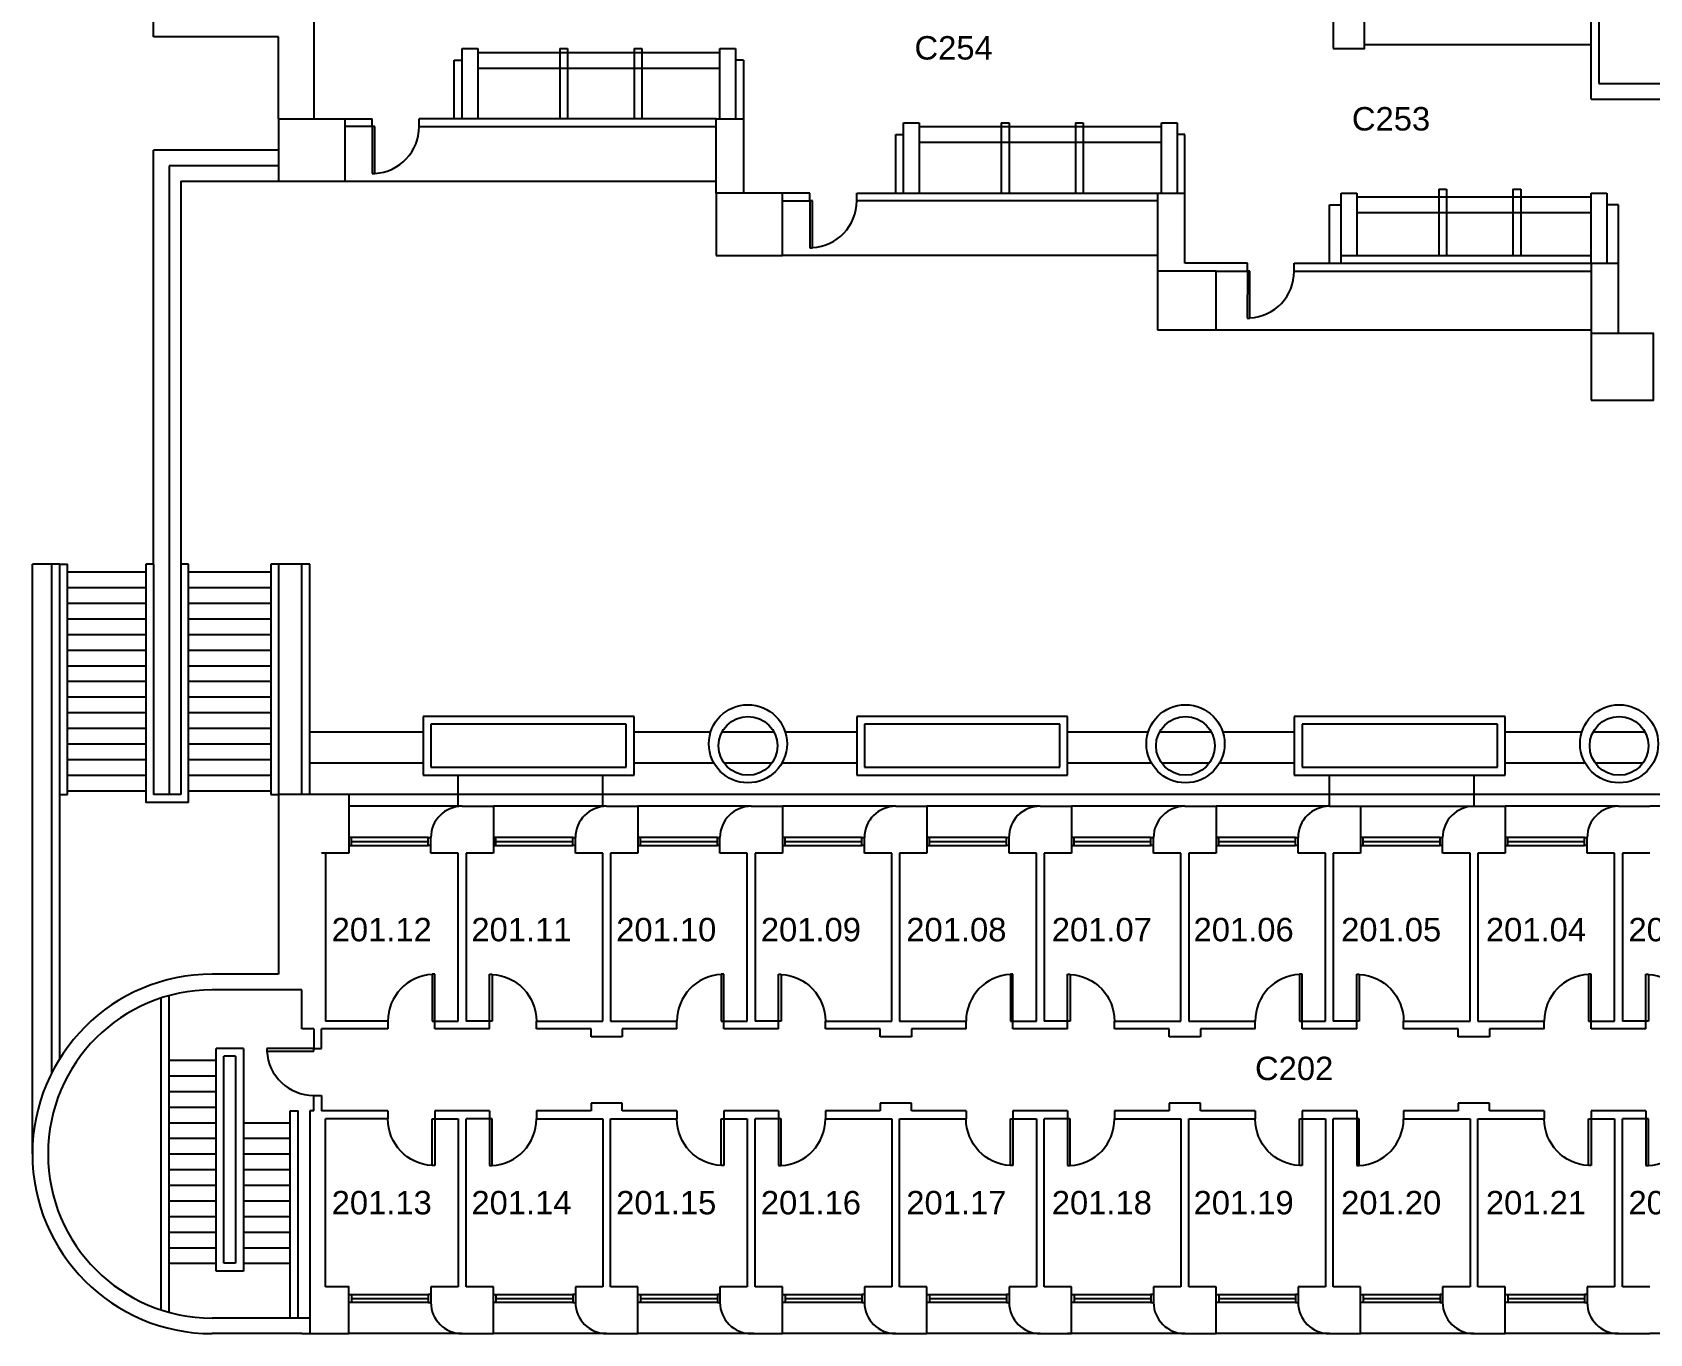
# Model space of a CAD drawing. Header units: inches. Extents: x -1726 to 1697, y -666 to 1878.
# Drawn here: x -1726 to -484, y -666 to 333 of the extents above; entities that cross this region are included whole.
import ezdxf

# ---------------------------------------------------------------- set-up
doc = ezdxf.new("R2010")
doc.units = ezdxf.units.IN
doc.header["$MEASUREMENT"] = 0
doc.layers.get('0').update_dxf_attribs({"linetype": 'CONTINUOUS'})
for name, color, linetype in [('A-DOOR', 4, 'CONTINUOUS'), ('A-FLOR-HRAL', 4, 'CONTINUOUS'), ('A-FLOR-STRS', 4, 'CONTINUOUS'), ('A-FURN', 3, 'CONTINUOUS'), ('A-GLAZ', 3, 'CONTINUOUS'), ('A-PFLR-TEXT', 3, 'CONTINUOUS'), ('A-ROOF-OTLN', 6, 'CONTINUOUS'), ('A-WALL', 5, 'CONTINUOUS'), ('A-WALL-JAMB', 6, 'CONTINUOUS'), ('S-COLS', 6, 'CONTINUOUS')]:
    doc.layers.add(name, color=color, linetype=linetype)
doc.styles.get("Standard").update_dxf_attribs({"font": 'arial.ttf'})

# ---------------------------------------------------------------- blocks, each defined once
blk = doc.blocks.new('A$C3DF82993')
at = {"layer": 'A-DOOR'}
for p, q in [((36, 36), (34, 36)), ((34, 36), (34, 0)), ((36, 0), (36, 36)), ((34, 0), (36, 0))]:
    blk.add_line(p, q, dxfattribs=at)
blk.add_arc((36, 0), 36, 93.1847, 180, dxfattribs=at)

msp = doc.modelspace()

# ---------------------------------------------------------------- linework, layer by layer
for p, q in [((-1425.6, -203.9), (-1512.6, -203.9)), ((-1204.7, -203.9), (-1263.6, -203.9)), ((-1156.2, -203.9), (-1196.1, -203.9)), ((-1092.6, -203.9), (-1147.5, -203.9)), ((-868.7, -203.9), (-930.6, -203.9)), ((-820.2, -203.9), (-860.1, -203.9)), ((-756.6, -203.9), (-811.5, -203.9)), ((-535.7, -203.9), (-594.6, -203.9)), ((-487.2, -203.9), (-527.1, -203.9)), ((-1425.6, -227.9), (-1512.6, -227.9)), ((-1202.1, -227.9), (-1263.6, -227.9)), ((-1158, -227.9), (-1194.3, -227.9)), ((-1092.6, -227.9), (-1150.1, -227.9)), ((-866.1, -227.9), (-930.6, -227.9)), ((-822, -227.9), (-858.3, -227.9)), ((-756.6, -227.9), (-814.1, -227.9)), ((-533.1, -227.9), (-594.6, -227.9)), ((-489, -227.9), (-525.3, -227.9)), ((-1398.6, -260.9), (-1398.6, -236.9)), ((-1287.6, -260.9), (-1287.6, -236.9)), ((-729.6, -260.9), (-729.6, -236.9)), ((-618.6, -236.9), (-618.6, -260.9))]:
    msp.add_line(p, q)
at = {"layer": 'A-FLOR-HRAL'}
for p, q in [((-1536.6, 243.1), (-1632.6, 243.1)), ((-1632.6, -74.9), (-1632.6, 243.1)), ((-1620.6, 231.1), (-1620.6, -251.9)), ((-1536.6, 231.1), (-1620.6, 231.1)), ((-1611.6, 219.1), (-1611.6, -74.9)), ((-1611.6, 219.1), (-1536.6, 219.1)), ((-1704.6, -74.9), (-1698.6, -74.9)), ((-1698.6, -251.9), (-1698.6, -74.9)), ((-1638.6, -74.9), (-1638.6, -257.9)), ((-1632.6, -74.9), (-1638.6, -74.9)), ((-1632.6, -74.9), (-1632.6, -251.9)), ((-1611.6, -74.9), (-1611.6, -251.9)), ((-1605.6, -74.9), (-1611.6, -74.9)), ((-1605.6, -257.9), (-1605.6, -74.9)), ((-1542.6, -74.9), (-1542.6, -251.9)), ((-1536.6, -74.9), (-1542.6, -74.9)), ((-1704.6, -251.9), (-1698.6, -251.9)), ((-1605.6, -257.9), (-1638.6, -257.9)), ((-1611.6, -251.9), (-1632.6, -251.9)), ((-1542.6, -251.9), (-1536.6, -251.9)), ((-1584.6, -617.9), (-1584.6, -446.9)), ((-1563.6, -446.9), (-1584.6, -446.9)), ((-1563.6, -446.9), (-1563.6, -617.9)), ((-1578.6, -611.9), (-1578.6, -452.9)), ((-1569.6, -452.9), (-1578.6, -452.9)), ((-1569.6, -452.9), (-1569.6, -611.9)), ((-1527.6, -653.9), (-1527.6, -494.9)), ((-1527.6, -494.9), (-1521.6, -494.9)), ((-1521.6, -653.9), (-1521.6, -494.9)), ((-1563.6, -617.9), (-1584.6, -617.9)), ((-1569.6, -611.9), (-1578.6, -611.9))]:
    msp.add_line(p, q, dxfattribs=at)
at = {"layer": 'A-FLOR-STRS'}
for p, q in [((-1698.6, -80.9), (-1638.6, -80.9)), ((-1605.6, -80.9), (-1542.6, -80.9)), ((-1698.6, -92.9), (-1638.6, -92.9)), ((-1605.6, -92.9), (-1542.6, -92.9)), ((-1698.6, -104.9), (-1638.6, -104.9)), ((-1605.6, -104.9), (-1542.6, -104.9)), ((-1698.6, -116.9), (-1638.6, -116.9)), ((-1605.6, -116.9), (-1542.6, -116.9)), ((-1698.6, -128.9), (-1638.6, -128.9)), ((-1605.6, -128.9), (-1542.6, -128.9)), ((-1698.6, -140.9), (-1638.6, -140.9)), ((-1605.6, -140.9), (-1542.6, -140.9)), ((-1698.6, -152.9), (-1638.6, -152.9)), ((-1605.6, -152.9), (-1542.6, -152.9)), ((-1698.6, -164.9), (-1638.6, -164.9)), ((-1605.6, -164.9), (-1542.6, -164.9)), ((-1698.6, -176.9), (-1638.6, -176.9)), ((-1605.6, -176.9), (-1542.6, -176.9)), ((-1698.6, -188.9), (-1638.6, -188.9)), ((-1605.6, -188.9), (-1542.6, -188.9)), ((-1698.6, -200.9), (-1638.6, -200.9)), ((-1605.6, -200.9), (-1542.6, -200.9)), ((-1698.6, -212.9), (-1638.6, -212.9)), ((-1605.6, -212.9), (-1542.6, -212.9)), ((-1698.6, -224.9), (-1638.6, -224.9)), ((-1605.6, -224.9), (-1542.6, -224.9)), ((-1698.6, -236.9), (-1638.6, -236.9)), ((-1605.6, -236.9), (-1542.6, -236.9)), ((-1698.6, -248.9), (-1638.6, -248.9)), ((-1605.6, -248.9), (-1542.6, -248.9)), ((-1620.6, -455.9), (-1584.6, -455.9)), ((-1620.6, -467.9), (-1584.6, -467.9)), ((-1620.6, -479.9), (-1584.6, -479.9)), ((-1620.6, -491.9), (-1584.6, -491.9)), ((-1620.6, -503.9), (-1584.6, -503.9)), ((-1563.6, -503.9), (-1527.6, -503.9)), ((-1620.6, -515.9), (-1584.6, -515.9)), ((-1563.6, -515.9), (-1527.6, -515.9)), ((-1620.6, -527.9), (-1584.6, -527.9)), ((-1563.6, -527.9), (-1527.6, -527.9)), ((-1620.6, -539.9), (-1584.6, -539.9)), ((-1563.6, -539.9), (-1527.6, -539.9)), ((-1620.6, -551.9), (-1584.6, -551.9)), ((-1563.6, -551.9), (-1527.6, -551.9)), ((-1620.6, -563.9), (-1584.6, -563.9)), ((-1563.6, -563.9), (-1527.6, -563.9)), ((-1620.6, -575.9), (-1584.6, -575.9)), ((-1563.6, -575.9), (-1527.6, -575.9)), ((-1620.6, -587.9), (-1584.6, -587.9)), ((-1563.6, -587.9), (-1527.6, -587.9)), ((-1620.6, -599.9), (-1584.6, -599.9)), ((-1563.6, -599.9), (-1527.6, -599.9)), ((-1620.6, -611.9), (-1584.6, -611.9)), ((-1563.6, -611.9), (-1527.6, -611.9))]:
    msp.add_line(p, q, dxfattribs=at)
at = {"layer": 'A-FURN'}
for p, q in [((-1383.6, 318.1), (-1197.6, 318.1)), ((-1320.6, 321.1), (-1320.6, 267.1)), ((-1320.6, 321.1), (-1314.6, 321.1)), ((-1314.6, 321.1), (-1314.6, 267.1)), ((-1263.6, 321.1), (-1263.6, 267.1)), ((-1263.6, 321.1), (-1257.6, 321.1)), ((-1257.6, 321.1), (-1257.6, 267.1)), ((-1383.6, 306.1), (-1197.6, 306.1)), ((-1044.6, 261.1), (-858.6, 261.1)), ((-981.6, 264.1), (-981.6, 210.1)), ((-981.6, 264.1), (-975.6, 264.1)), ((-975.6, 264.1), (-975.6, 210.1)), ((-924.6, 264.1), (-924.6, 210.1)), ((-924.6, 264.1), (-918.6, 264.1)), ((-918.6, 264.1), (-918.6, 210.1)), ((-1044.6, 249.1), (-858.6, 249.1)), ((-645.6, 213.1), (-645.6, 162.1)), ((-645.6, 213.1), (-639.6, 213.1)), ((-639.6, 213.1), (-639.6, 162.1)), ((-588.6, 213.1), (-588.6, 162.1)), ((-588.6, 213.1), (-582.6, 213.1)), ((-582.6, 213.1), (-582.6, 162.1)), ((-708.6, 207.1), (-528.6, 207.1)), ((-708.6, 195.1), (-528.6, 195.1)), ((-1263.6, -191.9), (-1425.6, -191.9)), ((-1263.6, -191.9), (-1425.6, -191.9)), ((-1425.6, -191.9), (-1425.6, -236.9)), ((-1425.6, -191.9), (-1425.6, -236.9)), ((-1269.6, -197.9), (-1419.6, -197.9)), ((-1419.6, -197.9), (-1419.6, -230.9)), ((-1269.6, -230.9), (-1269.6, -197.9)), ((-1263.6, -236.9), (-1263.6, -191.9)), ((-1263.6, -236.9), (-1263.6, -191.9)), ((-930.6, -191.9), (-1092.6, -191.9)), ((-930.6, -191.9), (-1092.6, -191.9)), ((-1092.6, -191.9), (-1092.6, -236.9)), ((-1092.6, -191.9), (-1092.6, -236.9)), ((-936.6, -197.9), (-1086.6, -197.9)), ((-1086.6, -197.9), (-1086.6, -230.9)), ((-936.6, -230.9), (-936.6, -197.9)), ((-930.6, -236.9), (-930.6, -191.9)), ((-930.6, -236.9), (-930.6, -191.9)), ((-594.6, -191.9), (-756.6, -191.9)), ((-594.6, -191.9), (-756.6, -191.9)), ((-756.6, -191.9), (-756.6, -236.9)), ((-756.6, -191.9), (-756.6, -236.9)), ((-600.6, -197.9), (-750.6, -197.9)), ((-750.6, -197.9), (-750.6, -230.9)), ((-600.6, -230.9), (-600.6, -197.9)), ((-594.6, -236.9), (-594.6, -191.9)), ((-594.6, -236.9), (-594.6, -191.9)), ((-1419.6, -230.9), (-1269.6, -230.9)), ((-1086.6, -230.9), (-936.6, -230.9)), ((-750.6, -230.9), (-600.6, -230.9)), ((-1425.6, -236.9), (-1263.6, -236.9)), ((-1425.6, -236.9), (-1263.6, -236.9)), ((-1092.6, -236.9), (-930.6, -236.9)), ((-1092.6, -236.9), (-930.6, -236.9)), ((-756.6, -236.9), (-594.6, -236.9)), ((-756.6, -236.9), (-594.6, -236.9))]:
    msp.add_line(p, q, dxfattribs=at)
for centre, radius in [((-1176.1, -212.9), 30), ((-840.1, -212.9), 30), ((-507.1, -212.9), 30), ((-1176.1, -214.5), 22.6), ((-840.1, -214.5), 22.6), ((-507.1, -214.5), 22.6)]:
    msp.add_circle(centre, radius, dxfattribs=at)
at = {"layer": 'A-GLAZ'}
for p, q in [((-1421.6, -284.9), (-1480.6, -284.9)), ((-1310.6, -284.9), (-1369.6, -284.9)), ((-1199.6, -284.9), (-1258.6, -284.9)), ((-1088.6, -284.9), (-1147.6, -284.9)), ((-977.6, -284.9), (-1036.6, -284.9)), ((-866.6, -284.9), (-925.6, -284.9)), ((-755.6, -284.9), (-814.6, -284.9)), ((-644.6, -284.9), (-703.6, -284.9)), ((-533.6, -284.9), (-592.6, -284.9)), ((-1480.6, -287.9), (-1421.6, -287.9)), ((-1480.6, -290.9), (-1421.6, -290.9)), ((-1369.6, -287.9), (-1310.6, -287.9)), ((-1369.6, -290.9), (-1310.6, -290.9)), ((-1258.6, -287.9), (-1199.6, -287.9)), ((-1258.6, -290.9), (-1199.6, -290.9)), ((-1147.6, -287.9), (-1088.6, -287.9)), ((-1147.6, -290.9), (-1088.6, -290.9)), ((-1036.6, -287.9), (-977.6, -287.9)), ((-1036.6, -290.9), (-977.6, -290.9)), ((-925.6, -287.9), (-866.6, -287.9)), ((-925.6, -290.9), (-866.6, -290.9)), ((-814.6, -287.9), (-755.6, -287.9)), ((-814.6, -290.9), (-755.6, -290.9)), ((-703.6, -287.9), (-644.6, -287.9)), ((-703.6, -290.9), (-644.6, -290.9)), ((-592.6, -287.9), (-533.6, -287.9)), ((-592.6, -290.9), (-533.6, -290.9)), ((-1480.6, -635.9), (-1421.6, -635.9)), ((-1480.6, -638.9), (-1421.6, -638.9)), ((-1421.6, -641.9), (-1480.6, -641.9)), ((-1369.6, -635.9), (-1310.6, -635.9)), ((-1369.6, -638.9), (-1310.6, -638.9)), ((-1310.6, -641.9), (-1369.6, -641.9)), ((-1258.6, -635.9), (-1199.6, -635.9)), ((-1258.6, -638.9), (-1199.6, -638.9)), ((-1199.6, -641.9), (-1258.6, -641.9)), ((-1147.6, -635.9), (-1088.6, -635.9)), ((-1147.6, -638.9), (-1088.6, -638.9)), ((-1088.6, -641.9), (-1147.6, -641.9)), ((-1036.6, -635.9), (-977.6, -635.9)), ((-1036.6, -638.9), (-977.6, -638.9)), ((-977.6, -641.9), (-1036.6, -641.9)), ((-925.6, -635.9), (-866.6, -635.9)), ((-925.6, -638.9), (-866.6, -638.9)), ((-866.6, -641.9), (-925.6, -641.9)), ((-814.6, -635.9), (-755.6, -635.9)), ((-814.6, -638.9), (-755.6, -638.9)), ((-755.6, -641.9), (-814.6, -641.9)), ((-703.6, -635.9), (-644.6, -635.9)), ((-703.6, -638.9), (-644.6, -638.9)), ((-644.6, -641.9), (-703.6, -641.9)), ((-592.6, -635.9), (-533.6, -635.9)), ((-592.6, -638.9), (-533.6, -638.9)), ((-533.6, -641.9), (-592.6, -641.9))]:
    msp.add_line(p, q, dxfattribs=at)
at = {"layer": 'A-ROOF-OTLN'}
for p, q in [((-1485.6, 219.1), (-1200.6, 219.1)), ((-861.6, 162.1), (-1149.6, 162.1)), ((-816.6, 105.1), (-528.6, 105.1)), ((-1395.6, -260.9), (-1482.6, -260.9)), ((-1284.6, -260.9), (-1371.6, -260.9)), ((-1173.6, -260.9), (-1260.6, -260.9)), ((-1062.6, -260.9), (-1149.6, -260.9)), ((-951.6, -260.9), (-1038.6, -260.9)), ((-840.6, -260.9), (-927.6, -260.9)), ((-729.6, -260.9), (-816.6, -260.9)), ((-705.6, -260.9), (-618.6, -260.9)), ((-507.6, -260.9), (-594.6, -260.9)), ((-396.6, -260.9), (-483.6, -260.9)), ((-1395.6, -665.9), (-1482.6, -665.9)), ((-1284.6, -665.9), (-1371.6, -665.9)), ((-1171.6, -665.9), (-1260.6, -665.9)), ((-1062.6, -665.9), (-1149.6, -665.9)), ((-951.6, -665.9), (-1038.6, -665.9)), ((-840.6, -665.9), (-930.6, -665.9)), ((-729.6, -665.9), (-816.6, -665.9)), ((-618.6, -665.9), (-705.6, -665.9)), ((-507.6, -665.9), (-594.6, -665.9)), ((-396.6, -665.9), (-483.6, -665.9))]:
    msp.add_line(p, q, dxfattribs=at)
at = {"layer": 'A-WALL'}
for p, q in [((-1632.6, 330.1), (-1632.6, 726.1)), ((-528.6, 282.1), (-528.6, 645.1)), ((-1509.6, 396.1), (-1509.6, 267.1)), ((-522.6, 390.1), (-522.6, 294.1)), ((-1536.6, 330.1), (-1632.6, 330.1)), ((-1536.6, 267.1), (-1536.6, 330.1)), ((-702.6, 324.1), (-528.6, 324.1)), ((-1401.6, 267.1), (-1401.6, 312.1)), ((-1401.6, 312.1), (-1395.6, 312.1)), ((-1395.6, 267.1), (-1395.6, 321.1)), ((-1395.6, 321.1), (-1383.6, 321.1)), ((-1383.6, 321.1), (-1383.6, 267.1)), ((-1197.6, 267.1), (-1197.6, 321.1)), ((-1197.6, 321.1), (-1185.6, 321.1)), ((-1185.6, 321.1), (-1185.6, 267.1)), ((-1179.6, 312.1), (-1185.6, 312.1)), ((-1179.6, 312.1), (-1179.6, 210.1)), ((-522.6, 294.1), (-192.6, 294.1)), ((-528.6, 282.1), (-390.6, 282.1)), ((-1485.6, 267.1), (-1464.6, 267.1)), ((-1464.6, 261.1), (-1485.6, 261.1)), ((-1464.6, 261.1), (-1464.6, 267.1)), ((-1200.6, 267.1), (-1428.6, 267.1)), ((-1428.6, 261.1), (-1428.6, 267.1)), ((-1428.6, 261.1), (-1200.6, 261.1)), ((-1200.6, 210.1), (-1200.6, 267.1)), ((-1200.6, 267.1), (-1179.6, 267.1)), ((-1056.6, 210.1), (-1056.6, 264.1)), ((-1056.6, 264.1), (-1044.6, 264.1)), ((-1044.6, 264.1), (-1044.6, 210.1)), ((-858.6, 210.1), (-858.6, 264.1)), ((-858.6, 264.1), (-846.6, 264.1)), ((-846.6, 264.1), (-846.6, 210.1)), ((-1062.6, 210.1), (-1062.6, 255.1)), ((-1062.6, 255.1), (-1056.6, 255.1)), ((-840.6, 255.1), (-846.6, 255.1)), ((-840.6, 156.1), (-840.6, 255.1)), ((-1128.6, 210.1), (-1149.6, 210.1)), ((-1149.6, 204.1), (-1128.6, 204.1)), ((-1128.6, 204.1), (-1128.6, 210.1)), ((-1092.6, 210.1), (-840.6, 210.1)), ((-1092.6, 204.1), (-1092.6, 210.1)), ((-861.6, 204.1), (-1092.6, 204.1)), ((-861.6, 210.1), (-861.6, 150.1)), ((-729.6, 201.1), (-720.6, 201.1)), ((-729.6, 156.1), (-729.6, 201.1)), ((-720.6, 156.1), (-720.6, 210.1)), ((-720.6, 210.1), (-708.6, 210.1)), ((-708.6, 210.1), (-708.6, 162.1)), ((-528.6, 156.1), (-528.6, 210.1)), ((-528.6, 210.1), (-516.6, 210.1)), ((-516.6, 210.1), (-516.6, 156.1)), ((-507.6, 201.1), (-516.6, 201.1)), ((-507.6, 102.1), (-507.6, 201.1)), ((-720.6, 162.1), (-528.6, 162.1)), ((-792.6, 156.1), (-840.6, 156.1)), ((-816.6, 150.1), (-792.6, 150.1)), ((-792.6, 150.1), (-792.6, 156.1)), ((-756.6, 156.1), (-507.6, 156.1)), ((-756.6, 150.1), (-756.6, 156.1)), ((-756.6, 150.1), (-528.6, 150.1)), ((-528.6, 156.1), (-528.6, 102.1)), ((-1725.6, -527.9), (-1725.6, -74.9)), ((-1704.6, -74.9), (-1725.6, -74.9)), ((-1710.6, -465.3), (-1710.6, -74.9)), ((-1704.6, -454.7), (-1704.6, -74.9)), ((-1536.6, -74.9), (-1536.6, -389.9)), ((-1512.6, -74.9), (-1536.6, -74.9)), ((-1518.6, -251.9), (-1518.6, -74.9)), ((-1512.6, -251.9), (-1512.6, -74.9)), ((-195.6, -251.9), (-1536.6, -251.9)), ((-1482.6, -251.9), (-1482.6, -296.9)), ((-1395.6, -260.9), (-1371.6, -260.9)), ((-1371.6, -260.9), (-1371.6, -296.9)), ((-1284.6, -260.9), (-1260.6, -260.9)), ((-1260.6, -260.9), (-1260.6, -296.9)), ((-1173.6, -260.9), (-1149.6, -260.9)), ((-1149.6, -260.9), (-1149.6, -296.9)), ((-1062.6, -260.9), (-1038.6, -260.9)), ((-1038.6, -260.9), (-1038.6, -296.9)), ((-951.6, -260.9), (-927.6, -260.9)), ((-927.6, -260.9), (-927.6, -296.9)), ((-840.6, -260.9), (-816.6, -260.9)), ((-816.6, -260.9), (-816.6, -296.9)), ((-729.6, -260.9), (-705.6, -260.9)), ((-705.6, -260.9), (-705.6, -296.9)), ((-618.6, -260.9), (-594.6, -260.9)), ((-594.6, -260.9), (-594.6, -296.9)), ((-507.6, -260.9), (-483.6, -260.9)), ((-1419.6, -296.9), (-1419.6, -284.9)), ((-1308.6, -296.9), (-1308.6, -284.9)), ((-1197.6, -296.9), (-1197.6, -284.9)), ((-1086.6, -296.9), (-1086.6, -284.9)), ((-975.6, -296.9), (-975.6, -284.9)), ((-864.6, -296.9), (-864.6, -284.9)), ((-753.6, -296.9), (-753.6, -284.9)), ((-642.6, -296.9), (-642.6, -284.9)), ((-531.6, -296.9), (-531.6, -284.9)), ((-1482.6, -296.9), (-1503.6, -296.9)), ((-1500.6, -296.9), (-1500.6, -425.9)), ((-1398.6, -296.9), (-1419.6, -296.9)), ((-1398.6, -425.9), (-1398.6, -296.9)), ((-1392.6, -296.9), (-1392.6, -425.9)), ((-1371.6, -296.9), (-1392.6, -296.9)), ((-1287.6, -296.9), (-1308.6, -296.9)), ((-1287.6, -425.9), (-1287.6, -296.9)), ((-1260.6, -296.9), (-1281.6, -296.9)), ((-1281.6, -296.9), (-1281.6, -425.9)), ((-1176.6, -296.9), (-1197.6, -296.9)), ((-1176.6, -425.9), (-1176.6, -296.9)), ((-1170.6, -296.9), (-1170.6, -425.9)), ((-1149.6, -296.9), (-1170.6, -296.9)), ((-1065.6, -296.9), (-1086.6, -296.9)), ((-1065.6, -425.9), (-1065.6, -296.9)), ((-1059.6, -296.9), (-1059.6, -425.9)), ((-1038.6, -296.9), (-1059.6, -296.9)), ((-954.6, -296.9), (-975.6, -296.9)), ((-954.6, -425.9), (-954.6, -296.9)), ((-948.6, -296.9), (-948.6, -425.9)), ((-927.6, -296.9), (-948.6, -296.9)), ((-843.6, -296.9), (-864.6, -296.9)), ((-843.6, -425.9), (-843.6, -296.9)), ((-837.6, -296.9), (-837.6, -425.9)), ((-816.6, -296.9), (-837.6, -296.9)), ((-732.6, -296.9), (-753.6, -296.9)), ((-732.6, -425.9), (-732.6, -296.9)), ((-726.6, -296.9), (-726.6, -425.9)), ((-705.6, -296.9), (-726.6, -296.9)), ((-621.6, -296.9), (-642.6, -296.9)), ((-621.6, -425.9), (-621.6, -296.9)), ((-615.6, -296.9), (-615.6, -425.9)), ((-594.6, -296.9), (-615.6, -296.9)), ((-510.6, -296.9), (-531.6, -296.9)), ((-510.6, -425.9), (-510.6, -296.9)), ((-483.6, -296.9), (-504.6, -296.9)), ((-504.6, -296.9), (-504.6, -425.9)), ((-1536.6, -389.9), (-1587.6, -389.9)), ((-1626.6, -647.7), (-1626.6, -408.1)), ((-1620.6, -649.5), (-1620.6, -406.3)), ((-1518.6, -401.9), (-1587.6, -401.9)), ((-1518.6, -431.9), (-1518.6, -401.9)), ((-1509.6, -431.9), (-1518.6, -431.9)), ((-1509.6, -431.9), (-1509.6, -446.9)), ((-1503.6, -446.9), (-1503.6, -431.9)), ((-1452.6, -431.9), (-1503.6, -431.9)), ((-1452.6, -425.9), (-1500.6, -425.9)), ((-1452.6, -425.9), (-1452.6, -431.9)), ((-1416.6, -425.9), (-1398.6, -425.9)), ((-1416.6, -431.9), (-1416.6, -425.9)), ((-1374.6, -431.9), (-1416.6, -431.9)), ((-1374.6, -425.9), (-1392.6, -425.9)), ((-1374.6, -431.9), (-1374.6, -425.9)), ((-1338.6, -425.9), (-1287.6, -425.9)), ((-1338.6, -431.9), (-1338.6, -425.9)), ((-1296.6, -431.9), (-1338.6, -431.9)), ((-1296.6, -437.9), (-1296.6, -431.9)), ((-1281.6, -425.9), (-1230.6, -425.9)), ((-1230.6, -431.9), (-1272.6, -431.9)), ((-1272.6, -431.9), (-1272.6, -437.9)), ((-1230.6, -431.9), (-1230.6, -425.9)), ((-1194.6, -431.9), (-1194.6, -425.9)), ((-1194.6, -425.9), (-1176.6, -425.9)), ((-1152.6, -431.9), (-1194.6, -431.9)), ((-1152.6, -425.9), (-1170.6, -425.9)), ((-1152.6, -431.9), (-1152.6, -425.9)), ((-1116.6, -425.9), (-1065.6, -425.9)), ((-1116.6, -431.9), (-1116.6, -425.9)), ((-1074.6, -431.9), (-1116.6, -431.9)), ((-1074.6, -437.9), (-1074.6, -431.9)), ((-1059.6, -425.9), (-1008.6, -425.9)), ((-1008.6, -431.9), (-1050.6, -431.9)), ((-1050.6, -431.9), (-1050.6, -437.9)), ((-1008.6, -431.9), (-1008.6, -425.9)), ((-972.6, -425.9), (-954.6, -425.9)), ((-972.6, -431.9), (-972.6, -425.9)), ((-930.6, -431.9), (-972.6, -431.9)), ((-930.6, -425.9), (-948.6, -425.9)), ((-930.6, -431.9), (-930.6, -425.9)), ((-894.6, -425.9), (-843.6, -425.9)), ((-894.6, -431.9), (-894.6, -425.9)), ((-852.6, -431.9), (-894.6, -431.9)), ((-852.6, -437.9), (-852.6, -431.9)), ((-837.6, -425.9), (-786.6, -425.9)), ((-786.6, -431.9), (-828.6, -431.9)), ((-828.6, -431.9), (-828.6, -437.9)), ((-786.6, -431.9), (-786.6, -425.9)), ((-750.6, -431.9), (-750.6, -425.9)), ((-750.6, -425.9), (-732.6, -425.9)), ((-708.6, -431.9), (-750.6, -431.9)), ((-708.6, -425.9), (-726.6, -425.9)), ((-708.6, -431.9), (-708.6, -425.9)), ((-672.6, -425.9), (-621.6, -425.9)), ((-672.6, -431.9), (-672.6, -425.9)), ((-630.6, -431.9), (-672.6, -431.9)), ((-630.6, -437.9), (-630.6, -431.9)), ((-615.6, -425.9), (-564.6, -425.9)), ((-564.6, -431.9), (-606.6, -431.9)), ((-606.6, -431.9), (-606.6, -437.9)), ((-564.6, -431.9), (-564.6, -425.9)), ((-528.6, -425.9), (-510.6, -425.9)), ((-528.6, -431.9), (-528.6, -425.9)), ((-486.6, -431.9), (-528.6, -431.9)), ((-486.6, -425.9), (-504.6, -425.9)), ((-486.6, -431.9), (-486.6, -425.9)), ((-1509.6, -446.9), (-1503.6, -446.9)), ((-1272.6, -437.9), (-1296.6, -437.9)), ((-1050.6, -437.9), (-1074.6, -437.9)), ((-828.6, -437.9), (-852.6, -437.9)), ((-606.6, -437.9), (-630.6, -437.9)), ((-1509.6, -494.9), (-1509.6, -482.9)), ((-1509.6, -482.9), (-1503.6, -482.9)), ((-1503.6, -482.9), (-1503.6, -494.9)), ((-1512.6, -494.9), (-1512.6, -665.9)), ((-1509.6, -494.9), (-1512.6, -494.9)), ((-1452.6, -494.9), (-1503.6, -494.9)), ((-1452.6, -494.9), (-1452.6, -500.9)), ((-1374.6, -494.9), (-1416.6, -494.9)), ((-1416.6, -494.9), (-1416.6, -500.9)), ((-1374.6, -494.9), (-1374.6, -500.9)), ((-1296.6, -494.9), (-1338.6, -494.9)), ((-1338.6, -494.9), (-1338.6, -500.9)), ((-1272.6, -488.9), (-1296.6, -488.9)), ((-1296.6, -488.9), (-1296.6, -494.9)), ((-1272.6, -494.9), (-1272.6, -488.9)), ((-1230.6, -494.9), (-1272.6, -494.9)), ((-1230.6, -494.9), (-1230.6, -500.9)), ((-1152.6, -494.9), (-1194.6, -494.9)), ((-1194.6, -494.9), (-1194.6, -500.9)), ((-1152.6, -494.9), (-1152.6, -500.9)), ((-1074.6, -494.9), (-1116.6, -494.9)), ((-1116.6, -494.9), (-1116.6, -500.9)), ((-1050.6, -488.9), (-1074.6, -488.9)), ((-1074.6, -488.9), (-1074.6, -494.9)), ((-1050.6, -494.9), (-1050.6, -488.9)), ((-1008.6, -494.9), (-1050.6, -494.9)), ((-1008.6, -494.9), (-1008.6, -500.9)), ((-930.6, -494.9), (-972.6, -494.9)), ((-972.6, -494.9), (-972.6, -500.9)), ((-930.6, -494.9), (-930.6, -500.9)), ((-852.6, -494.9), (-894.6, -494.9)), ((-894.6, -494.9), (-894.6, -500.9)), ((-828.6, -488.9), (-852.6, -488.9)), ((-852.6, -488.9), (-852.6, -494.9)), ((-828.6, -494.9), (-828.6, -488.9)), ((-786.6, -494.9), (-828.6, -494.9)), ((-786.6, -494.9), (-786.6, -500.9)), ((-708.6, -494.9), (-750.6, -494.9)), ((-750.6, -494.9), (-750.6, -500.9)), ((-708.6, -494.9), (-708.6, -500.9)), ((-630.6, -494.9), (-672.6, -494.9)), ((-672.6, -494.9), (-672.6, -500.9)), ((-606.6, -488.9), (-630.6, -488.9)), ((-630.6, -488.9), (-630.6, -494.9)), ((-606.6, -494.9), (-606.6, -488.9)), ((-564.6, -494.9), (-606.6, -494.9)), ((-564.6, -494.9), (-564.6, -500.9)), ((-486.6, -494.9), (-528.6, -494.9)), ((-528.6, -494.9), (-528.6, -500.9)), ((-486.6, -494.9), (-486.6, -500.9)), ((-1500.6, -629.9), (-1500.6, -500.9)), ((-1452.6, -500.9), (-1500.6, -500.9)), ((-1416.6, -500.9), (-1398.6, -500.9)), ((-1398.6, -500.9), (-1398.6, -629.9)), ((-1392.6, -629.9), (-1392.6, -500.9)), ((-1374.6, -500.9), (-1392.6, -500.9)), ((-1338.6, -500.9), (-1287.6, -500.9)), ((-1287.6, -500.9), (-1287.6, -629.9)), ((-1281.6, -500.9), (-1230.6, -500.9)), ((-1281.6, -629.9), (-1281.6, -500.9)), ((-1194.6, -500.9), (-1176.6, -500.9)), ((-1176.6, -500.9), (-1176.6, -629.9)), ((-1170.6, -629.9), (-1170.6, -500.9)), ((-1152.6, -500.9), (-1170.6, -500.9)), ((-1116.6, -500.9), (-1065.6, -500.9)), ((-1065.6, -500.9), (-1065.6, -629.9)), ((-1059.6, -629.9), (-1059.6, -500.9)), ((-1059.6, -500.9), (-1008.6, -500.9)), ((-972.6, -500.9), (-954.6, -500.9)), ((-954.6, -500.9), (-954.6, -629.9)), ((-948.6, -629.9), (-948.6, -500.9)), ((-930.6, -500.9), (-948.6, -500.9)), ((-894.6, -500.9), (-843.6, -500.9)), ((-843.6, -500.9), (-843.6, -629.9)), ((-837.6, -629.9), (-837.6, -500.9)), ((-837.6, -500.9), (-786.6, -500.9)), ((-750.6, -500.9), (-732.6, -500.9)), ((-732.6, -500.9), (-732.6, -629.9)), ((-726.6, -629.9), (-726.6, -500.9)), ((-708.6, -500.9), (-726.6, -500.9)), ((-672.6, -500.9), (-621.6, -500.9)), ((-621.6, -500.9), (-621.6, -629.9)), ((-615.6, -629.9), (-615.6, -500.9)), ((-615.6, -500.9), (-564.6, -500.9)), ((-528.6, -500.9), (-510.6, -500.9)), ((-510.6, -500.9), (-510.6, -629.9)), ((-504.6, -629.9), (-504.6, -500.9)), ((-486.6, -500.9), (-504.6, -500.9)), ((-1398.6, -629.9), (-1419.6, -629.9)), ((-1419.6, -629.9), (-1419.6, -641.9)), ((-1371.6, -629.9), (-1392.6, -629.9)), ((-1371.6, -665.9), (-1371.6, -629.9)), ((-1287.6, -629.9), (-1308.6, -629.9)), ((-1308.6, -629.9), (-1308.6, -641.9)), ((-1260.6, -629.9), (-1281.6, -629.9)), ((-1260.6, -665.9), (-1260.6, -629.9)), ((-1176.6, -629.9), (-1197.6, -629.9)), ((-1197.6, -629.9), (-1197.6, -641.9)), ((-1149.6, -629.9), (-1170.6, -629.9)), ((-1149.6, -665.9), (-1149.6, -629.9)), ((-1065.6, -629.9), (-1086.6, -629.9)), ((-1086.6, -629.9), (-1086.6, -641.9)), ((-1038.6, -629.9), (-1059.6, -629.9)), ((-1038.6, -665.9), (-1038.6, -629.9)), ((-954.6, -629.9), (-975.6, -629.9)), ((-975.6, -629.9), (-975.6, -641.9)), ((-927.6, -629.9), (-948.6, -629.9)), ((-927.6, -665.9), (-927.6, -629.9)), ((-843.6, -629.9), (-864.6, -629.9)), ((-864.6, -629.9), (-864.6, -641.9)), ((-816.6, -629.9), (-837.6, -629.9)), ((-816.6, -665.9), (-816.6, -629.9)), ((-732.6, -629.9), (-753.6, -629.9)), ((-753.6, -629.9), (-753.6, -641.9)), ((-705.6, -629.9), (-726.6, -629.9)), ((-705.6, -665.9), (-705.6, -629.9)), ((-621.6, -629.9), (-642.6, -629.9)), ((-642.6, -629.9), (-642.6, -641.9)), ((-594.6, -629.9), (-615.6, -629.9)), ((-594.6, -665.9), (-594.6, -629.9)), ((-510.6, -629.9), (-531.6, -629.9)), ((-531.6, -629.9), (-531.6, -641.9)), ((-483.6, -629.9), (-504.6, -629.9)), ((-1512.6, -653.9), (-1587.6, -653.9)), ((-1518.6, -665.9), (-1587.6, -665.9)), ((-1509.6, -665.9), (-1482.6, -665.9)), ((-1395.6, -665.9), (-1371.6, -665.9)), ((-1284.6, -665.9), (-1260.6, -665.9)), ((-1173.6, -665.9), (-1149.6, -665.9)), ((-1062.6, -665.9), (-1038.6, -665.9)), ((-951.6, -665.9), (-927.6, -665.9)), ((-840.6, -665.9), (-816.6, -665.9)), ((-729.6, -665.9), (-705.6, -665.9)), ((-618.6, -665.9), (-594.6, -665.9)), ((-507.6, -665.9), (-483.6, -665.9))]:
    msp.add_line(p, q, dxfattribs=at)
msp.add_lwpolyline([(-1518.6, -665.9), (-1482.6, -665.9), (-1482.6, -629.9), (-1500.6, -629.9)], dxfattribs=at)
for centre, radius, start, end in [((-1395.6, -284.9), 24, 90, 180), ((-1284.6, -284.9), 24, 90, 180), ((-1173.6, -284.9), 24, 90, 180), ((-1062.6, -284.9), 24, 90, 180), ((-952, -284.6), 23.7, 89.2472, 180.7528), ((-840.6, -284.9), 24, 90, 180), ((-729.6, -284.9), 24, 90, 180), ((-618.6, -284.9), 24, 90, 180), ((-507.6, -284.9), 24, 90, 180), ((-1587.6, -527.9), 138, 90, 270), ((-1587.6, -527.9), 126, 90, 270), ((-1395.6, -641.9), 24, 180, 270), ((-1284.6, -641.9), 24, 180, 270), ((-1173.6, -641.9), 24, 180, 270), ((-1062.6, -641.9), 24, 180, 270), ((-951.6, -641.9), 24, 180, 270), ((-840.6, -641.9), 24, 180, 270), ((-729.6, -641.9), 24, 180, 270), ((-618.6, -641.9), 24, 180, 270), ((-507.6, -641.9), 24, 180, 270)]:
    msp.add_arc(centre, radius, start, end, dxfattribs=at)
at = {"layer": 'A-WALL-JAMB'}
for p, q in [((-1480.6, -284.9), (-1482.6, -284.9)), ((-1480.6, -290.9), (-1480.6, -284.9)), ((-1421.6, -290.9), (-1421.6, -284.9)), ((-1421.6, -284.9), (-1419.6, -284.9)), ((-1369.6, -284.9), (-1371.6, -284.9)), ((-1369.6, -290.9), (-1369.6, -284.9)), ((-1310.6, -290.9), (-1310.6, -284.9)), ((-1310.6, -284.9), (-1308.6, -284.9)), ((-1258.6, -284.9), (-1260.6, -284.9)), ((-1258.6, -290.9), (-1258.6, -284.9)), ((-1199.6, -290.9), (-1199.6, -284.9)), ((-1199.6, -284.9), (-1197.6, -284.9)), ((-1147.6, -284.9), (-1149.6, -284.9)), ((-1147.6, -290.9), (-1147.6, -284.9)), ((-1088.6, -290.9), (-1088.6, -284.9)), ((-1088.6, -284.9), (-1086.6, -284.9)), ((-1036.6, -284.9), (-1038.6, -284.9)), ((-1036.6, -290.9), (-1036.6, -284.9)), ((-977.6, -290.9), (-977.6, -284.9)), ((-977.6, -284.9), (-975.6, -284.9)), ((-925.6, -284.9), (-927.6, -284.9)), ((-925.6, -290.9), (-925.6, -284.9)), ((-866.6, -290.9), (-866.6, -284.9)), ((-866.6, -284.9), (-864.6, -284.9)), ((-814.6, -284.9), (-816.6, -284.9)), ((-814.6, -290.9), (-814.6, -284.9)), ((-755.6, -290.9), (-755.6, -284.9)), ((-755.6, -284.9), (-753.6, -284.9)), ((-703.6, -284.9), (-705.6, -284.9)), ((-703.6, -290.9), (-703.6, -284.9)), ((-644.6, -290.9), (-644.6, -284.9)), ((-644.6, -284.9), (-642.6, -284.9)), ((-592.6, -284.9), (-594.6, -284.9)), ((-592.6, -290.9), (-592.6, -284.9)), ((-533.6, -290.9), (-533.6, -284.9)), ((-533.6, -284.9), (-531.6, -284.9)), ((-1482.6, -290.9), (-1480.6, -290.9)), ((-1419.6, -290.9), (-1421.6, -290.9)), ((-1371.6, -290.9), (-1369.6, -290.9)), ((-1308.6, -290.9), (-1310.6, -290.9)), ((-1260.6, -290.9), (-1258.6, -290.9)), ((-1197.6, -290.9), (-1199.6, -290.9)), ((-1149.6, -290.9), (-1147.6, -290.9)), ((-1086.6, -290.9), (-1088.6, -290.9)), ((-1038.6, -290.9), (-1036.6, -290.9)), ((-975.6, -290.9), (-977.6, -290.9)), ((-927.6, -290.9), (-925.6, -290.9)), ((-864.6, -290.9), (-866.6, -290.9)), ((-816.6, -290.9), (-814.6, -290.9)), ((-753.6, -290.9), (-755.6, -290.9)), ((-705.6, -290.9), (-703.6, -290.9)), ((-642.6, -290.9), (-644.6, -290.9)), ((-594.6, -290.9), (-592.6, -290.9)), ((-531.6, -290.9), (-533.6, -290.9)), ((-1482.6, -635.9), (-1480.6, -635.9)), ((-1480.6, -641.9), (-1482.6, -641.9)), ((-1480.6, -635.9), (-1480.6, -641.9)), ((-1419.6, -635.9), (-1421.6, -635.9)), ((-1421.6, -635.9), (-1421.6, -641.9)), ((-1421.6, -641.9), (-1419.6, -641.9)), ((-1371.6, -635.9), (-1369.6, -635.9)), ((-1369.6, -641.9), (-1371.6, -641.9)), ((-1369.6, -635.9), (-1369.6, -641.9)), ((-1308.6, -635.9), (-1310.6, -635.9)), ((-1310.6, -635.9), (-1310.6, -641.9)), ((-1310.6, -641.9), (-1308.6, -641.9)), ((-1260.6, -635.9), (-1258.6, -635.9)), ((-1258.6, -641.9), (-1260.6, -641.9)), ((-1258.6, -635.9), (-1258.6, -641.9)), ((-1197.6, -635.9), (-1199.6, -635.9)), ((-1199.6, -635.9), (-1199.6, -641.9)), ((-1199.6, -641.9), (-1197.6, -641.9)), ((-1149.6, -635.9), (-1147.6, -635.9)), ((-1147.6, -641.9), (-1149.6, -641.9)), ((-1147.6, -635.9), (-1147.6, -641.9)), ((-1086.6, -635.9), (-1088.6, -635.9)), ((-1088.6, -635.9), (-1088.6, -641.9)), ((-1088.6, -641.9), (-1086.6, -641.9)), ((-1038.6, -635.9), (-1036.6, -635.9)), ((-1036.6, -641.9), (-1038.6, -641.9)), ((-1036.6, -635.9), (-1036.6, -641.9)), ((-975.6, -635.9), (-977.6, -635.9)), ((-977.6, -635.9), (-977.6, -641.9)), ((-977.6, -641.9), (-975.6, -641.9)), ((-927.6, -635.9), (-925.6, -635.9)), ((-925.6, -641.9), (-927.6, -641.9)), ((-925.6, -635.9), (-925.6, -641.9)), ((-864.6, -635.9), (-866.6, -635.9)), ((-866.6, -635.9), (-866.6, -641.9)), ((-866.6, -641.9), (-864.6, -641.9)), ((-816.6, -635.9), (-814.6, -635.9)), ((-814.6, -641.9), (-816.6, -641.9)), ((-814.6, -635.9), (-814.6, -641.9)), ((-753.6, -635.9), (-755.6, -635.9)), ((-755.6, -635.9), (-755.6, -641.9)), ((-755.6, -641.9), (-753.6, -641.9)), ((-705.6, -635.9), (-703.6, -635.9)), ((-703.6, -641.9), (-705.6, -641.9)), ((-703.6, -635.9), (-703.6, -641.9)), ((-642.6, -635.9), (-644.6, -635.9)), ((-644.6, -635.9), (-644.6, -641.9)), ((-644.6, -641.9), (-642.6, -641.9)), ((-594.6, -635.9), (-592.6, -635.9)), ((-592.6, -641.9), (-594.6, -641.9)), ((-592.6, -635.9), (-592.6, -641.9)), ((-531.6, -635.9), (-533.6, -635.9)), ((-533.6, -635.9), (-533.6, -641.9)), ((-533.6, -641.9), (-531.6, -641.9))]:
    msp.add_line(p, q, dxfattribs=at)
at = {"layer": 'S-COLS'}
for p, q in [((-1536.6, 267.1), (-1485.6, 267.1)), ((-1536.6, 267.1), (-1536.6, 219.1)), ((-1485.6, 267.1), (-1485.6, 219.1)), ((-1536.6, 219.1), (-1485.6, 219.1)), ((-816.6, 150.1), (-861.6, 150.1)), ((-861.6, 150.1), (-861.6, 105.1)), ((-816.6, 105.1), (-816.6, 150.1)), ((-861.6, 105.1), (-816.6, 105.1))]:
    msp.add_line(p, q, dxfattribs=at)
for points in [[(-726.6, 321.1), (-702.6, 321.1), (-702.6, 345.1), (-726.6, 345.1)], [(-1200.6, 162.1), (-1149.6, 162.1), (-1149.6, 210.1), (-1200.6, 210.1)], [(-528.6, 51.1), (-480.6, 51.1), (-480.6, 102.1), (-528.6, 102.1)]]:
    msp.add_lwpolyline(points, close=True, dxfattribs=at)

# ---------------------------------------------------------------- block references
at = {"layer": 'A-WALL'}
for p, rotation in [((-1428.6, 261.1), 179.9947671054217), ((-1092.6, 204.1), 179.9947671054217), ((-756.6, 150.1), 179.9947671054217), ((-1452.6, -425.9), 359.9841492065443), ((-1230.6, -425.9), 359.9841492065443), ((-1008.6, -425.9), 359.9841492065443), ((-786.6, -425.9), 359.9841492065443), ((-564.6, -425.9), 359.9841492065443), ((-1509.6, -482.9), 89.98414920654436), ((-1338.6, -500.9), 179.9841492065443), ((-1116.6, -500.9), 179.9841492065443), ((-894.6, -500.9), 179.9841492065443), ((-672.6, -500.9), 179.9841492065443), ((-450.6, -500.9), 179.9841492065443)]:
    msp.add_blockref('A$C3DF82993', p, dxfattribs=dict(at, rotation=rotation))
at = {"layer": 'A-WALL', "xscale": -1}
for p, rotation in [((-1338.6, -425.9), 0.01585079345570506), ((-1116.6, -425.9), 0.01585079345570506), ((-894.6, -425.9), 0.01585079345570506), ((-672.6, -425.9), 0.01585079345570506), ((-450.6, -425.9), 0.01585079345570506), ((-1452.6, -500.9), 180.0158507934557), ((-1230.6, -500.9), 180.0158507934557), ((-1008.6, -500.9), 180.0158507934557), ((-786.6, -500.9), 180.0158507934557), ((-564.6, -500.9), 180.0158507934557)]:
    msp.add_blockref('A$C3DF82993', p, dxfattribs=dict(at, rotation=rotation))

# ---------------------------------------------------------------- texts
at = {"layer": 'A-PFLR-TEXT'}
for s, p in [('C254', (-1048.2, 312.6)), ('C253', (-712.3, 258.1)), ('201.12', (-1495.8, -364.6)), ('201.11', (-1388.5, -364.6)), ('201.10', (-1277.3, -364.6)), ('201.09', (-1166.2, -364.6)), ('201.08', (-1054.5, -364.6)), ('201.07', (-942.8, -364.6)), ('201.06', (-833.9, -364.6)), ('201.05', (-720.6, -364.6)), ('201.04', (-609.4, -364.6)), ('201.03', (-499.9, -364.6)), ('C202', (-786.7, -471.2)), ('201.13', (-1495.8, -574.3)), ('201.14', (-1388.5, -574.3)), ('201.15', (-1277.3, -574.3)), ('201.16', (-1166.2, -574.3)), ('201.17', (-1054.5, -574.3)), ('201.18', (-942.8, -574.3)), ('201.19', (-833.9, -574.3)), ('201.20', (-720.6, -574.3)), ('201.21', (-609.4, -574.3)), ('201.22', (-499.9, -574.3))]:
    msp.add_text(s, height=18, dxfattribs=at).set_placement(p)

doc.saveas('drawing.dxf')
